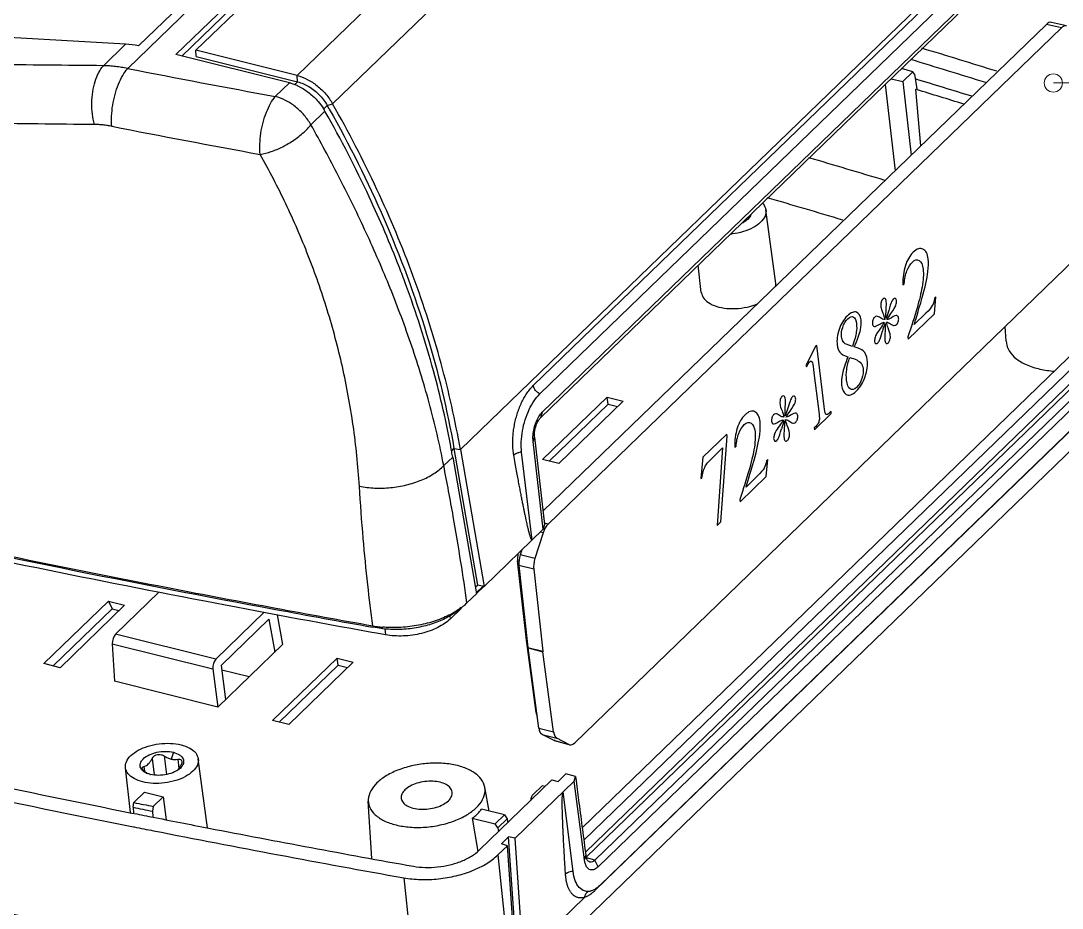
# Model space of a CAD drawing. Header units: millimetres. Extents: x 3559 to 4719, y 1270 to 1649.
# Drawn here: x 4442.3 to 4502.6, y 1308.8 to 1360.2 of the extents above; entities that cross this region are included whole.
import ezdxf

# ---------------------------------------------------------------- set-up
doc = ezdxf.new("R2010")
doc.units = ezdxf.units.MM
doc.layers.get('0').update_dxf_attribs({"linetype": 'CONTINUOUS'})
doc.styles.add('longtou', font='romand.shx', dxfattribs={"width": 0.8, "bigfont": 'fangsong.shx'})
doc.dimstyles.new('YanXiu', dxfattribs={"dimtxt": 2.5, "dimasz": 2.2, "dimexe": 1, "dimexo": 0, "dimgap": 0.66, "dimtad": 0, "dimzin": 0, "dimdsep": 46, "dimtxsty": 'longtou', "dimblk": 'CLOSEDBLANK', "dimcen": 0, "dimclrd": 3, "dimclre": 3, "dimclrt": 7, "dimadec": 0, "dimazin": 0, "dimtfac": 1, "dimtdec": 4, "dimtofl": 0, "dimtmove": 0, "dimatfit": 3, "dimldrblk": 'CLOSEDBLANK', "dimfxl": 0, "dimtolj": 1, "dimtzin": 0, "dimlwd": 0, "dimlwe": 0, "dimarcsym": 0})

# ---------------------------------------------------------------- blocks, each defined once
blk = doc.blocks.new('_ClosedBlank')
at = {"color": 0, "linetype": 'ByBlock', "lineweight": -2}
for p, q in [((-1, 0.167), (0, 0)), ((-1, 0.167), (-1, -0.167)), ((0, 0), (-1, -0.167))]:
    blk.add_line(p, q, dxfattribs=at)
blk = doc.blocks.new('*U86')
at = {"color": 7, "linetype": 'Continuous'}
for p, q in [((16.408, 102.575), (65.551, 150.113)), ((17.155, 104.127), (63.395, 148.856)), ((65.931, 148.253), (19.691, 103.522)), ((65.991, 147.816), (20.097, 103.421)), ((66.255, 147.536), (21.06, 103.817)), ((27.944, 102.1), (73.14, 145.82)), ((30.371, 100.171), (75.567, 143.89)), ((39.069, 76.613), (84.265, 120.332)), ((44.036, 80.976), (77.924, 113.758)), ((44.487, 80.415), (78.423, 113.242)), ((44.533, 78.781), (79.925, 113.017)), ((44.651, 79.158), (80.043, 113.395)), ((16.263, 104.228), (-77.917, 109.743)), ((80.345, 105.49), (79.327, 105.721)), ((78.988, 105.586), (44.696, 72.414)), ((80.006, 105.355), (45.041, 71.532)), ((80.006, 105.355), (78.988, 105.586)), ((14.756, 102.77), (16.263, 104.228)), ((21.075, 103.391), (21.06, 103.817)), ((27.944, 102.1), (21.06, 103.817)), ((27.422, 101.595), (19.691, 103.522)), ((21.075, 103.391), (27.982, 101.669)), ((69.884, 102.339), (69.125, 102.57)), ((69.204, 101.681), (69.884, 102.339)), ((69.999, 102.184), (69.884, 102.339)), ((69.999, 102.184), (70.157, 101.2)), ((26.465, 100.669), (27.422, 101.595)), ((27.769, 101.463), (27.982, 101.669)), ((27.982, 101.669), (27.944, 102.1)), ((67.994, 101.476), (68.675, 95.61)), ((68.411, 101.879), (69.204, 101.681)), ((69.204, 101.681), (69.783, 96.682)), ((70.104, 101.149), (70.157, 101.2)), ((70.138, 101.139), (70.104, 101.149)), ((70.436, 97.314), (70.104, 101.149)), ((29.746, 99.811), (30.004, 100.061)), ((30.004, 100.061), (30.371, 100.171)), ((28.892, 98.74), (29.849, 99.665)), ((29.866, 99.636), (29.849, 99.665)), ((60.549, 87.933), (59.885, 92.946)), ((58.552, 92.342), (58.558, 92.285)), ((81.824, 90.462), (46.859, 56.64)), ((55.482, 87.314), (55.275, 89.172)), ((76.244, 83.989), (76.183, 85.006)), ((87.778, 83.47), (42.582, 39.751)), ((47.369, 50.84), (81.152, 83.519)), ((47.477, 50.012), (81.918, 83.328)), ((47.644, 48.835), (83.018, 83.054)), ((47.585, 49.181), (82.02, 82.491)), ((83.636, 82.9), (48.226, 48.646)), ((83.857, 82.438), (48.446, 48.184)), ((44.666, 75.938), (49.061, 80.19)), ((83.672, 80.847), (48.261, 46.593)), ((83.66, 80.859), (48.588, 46.933)), ((49.061, 80.19), (50.163, 79.915)), ((49.141, 79.709), (49.061, 80.19)), ((45.125, 75.824), (49.141, 79.709)), ((50.163, 79.915), (45.767, 75.664)), ((49.141, 79.709), (49.783, 79.548)), ((44.651, 79.158), (44.533, 78.781)), ((44.029, 77.165), (44.122, 77.446)), ((44.122, 77.451), (44.799, 71.511)), ((38.457, 76.511), (38.635, 76.683)), ((38.635, 76.683), (39.069, 76.613)), ((38.635, 76.683), (40.243, 67.381)), ((39.069, 76.613), (40.68, 67.288)), ((44.713, 71.189), (44.029, 77.165)), ((37.939, 75.52), (38.546, 76.108)), ((38.546, 76.108), (40.158, 66.783)), ((43.95, 70.451), (43.241, 76.44)), ((45.767, 75.664), (44.666, 75.938)), ((40.68, 67.288), (44.713, 71.189)), ((44.704, 70.938), (44.149, 69.191)), ((44.704, 70.938), (44.503, 70.986)), ((44.799, 71.511), (44.713, 71.189)), ((45.041, 71.532), (44.79, 71.592)), ((43.25, 69.778), (43.145, 69.447)), ((43.2, 69.73), (43.232, 69.722)), ((42.969, 69.034), (43.061, 69.01)), ((43.541, 63.832), (42.969, 69.034)), ((44.149, 69.191), (43.145, 69.447)), ((44.064, 68.458), (43.06, 68.714)), ((43.06, 68.714), (43.673, 63.136)), ((44.064, 68.458), (44.678, 62.872)), ((15.582, 64.037), (18.539, 66.898)), ((39.521, 66.167), (40.158, 66.783)), ((40.079, 67.237), (40.23, 67.384)), ((40.619, 67.301), (40.147, 66.844)), ((40.156, 66.785), (40.678, 67.29)), ((40.68, 67.288), (40.23, 67.383)), ((10.699, 62.03), (15.095, 66.282)), ((16.196, 66.007), (11.801, 61.755)), ((15.095, 66.282), (16.196, 66.007)), ((15.095, 66.282), (15.344, 65.758)), ((15.344, 65.758), (11.328, 61.873)), ((15.344, 65.758), (15.817, 65.64)), ((25.71, 65.526), (22.41, 62.334)), ((26.581, 65.364), (26.951, 63.326)), ((38.352, 65.291), (38.376, 65.063)), ((38.376, 65.063), (39.151, 65.813)), ((22.772, 61.907), (26.023, 65.052)), ((26.023, 65.052), (26.428, 62.821)), ((33.415, 64.458), (33.399, 64.576)), ((22.41, 62.334), (15.582, 64.037)), ((33.35, 64.104), (33.033, 64.161)), ((33.415, 64.458), (33.098, 64.515)), ((33.978, 63.991), (33.35, 64.104)), ((33.925, 64.397), (33.978, 63.991)), ((15.355, 63.384), (22.213, 61.674)), ((15.355, 63.384), (15.519, 60.828)), ((22.555, 59.074), (26.951, 63.326)), ((43.541, 63.832), (43.598, 63.817)), ((43.545, 63.802), (43.601, 63.787)), ((44.229, 58.709), (43.545, 63.802)), ((43.673, 63.136), (44.678, 62.872)), ((43.677, 63.106), (44.682, 62.842)), ((44.411, 57.644), (43.677, 63.106)), ((45.416, 57.373), (44.682, 62.842)), ((11.801, 61.755), (10.699, 62.03)), ((22.772, 61.907), (23.078, 59.58)), ((26.274, 58.147), (30.669, 62.399)), ((26.733, 58.033), (30.749, 61.918)), ((31.771, 62.124), (27.375, 57.872)), ((30.669, 62.399), (31.771, 62.124)), ((30.749, 61.918), (30.669, 62.399)), ((30.749, 61.918), (31.392, 61.757)), ((22.213, 61.674), (22.555, 59.074)), ((24.677, 61.127), (22.813, 61.591)), ((22.555, 59.074), (15.519, 60.828)), ((44.229, 58.709), (44.269, 58.698)), ((27.375, 57.872), (26.274, 58.147)), ((44.411, 57.644), (45.416, 57.373)), ((44.638, 57.213), (45.644, 56.942)), ((45.45, 56.8), (44.638, 57.213)), ((45.45, 56.8), (46.463, 56.525)), ((45.497, 56.782), (45.45, 56.8)), ((45.497, 56.782), (46.462, 56.52)), ((46.463, 56.525), (45.644, 56.942)), ((46.463, 56.525), (46.511, 56.507)), ((18.076, 55.57), (18.216, 54.447)), ((18.898, 55.747), (19.055, 54.481)), ((19.519, 55.989), (19.374, 55.525)), ((19.826, 55.515), (19.893, 54.884)), ((21.842, 50.854), (21.22, 55.545)), ((16.596, 51.896), (16.257, 54.939)), ((17.503, 55.016), (17.547, 54.697)), ((45.311, 54.113), (40.355, 49.318)), ((42.796, 50.131), (46.824, 54.028)), ((45.311, 54.113), (45.737, 54.006)), ((45.737, 54.006), (46.26, 54.512)), ((46.913, 54.349), (46.26, 54.512)), ((46.824, 54.028), (46.913, 54.349)), ((47.523, 48.656), (46.824, 54.028)), ((46.913, 54.349), (46.952, 54.045)), ((16.831, 52.564), (17.565, 53.275)), ((17.565, 53.275), (18.835, 52.958)), ((41.04, 51.978), (40.736, 53.618)), ((44.649, 53.713), (44.026, 53.111)), ((44.847, 53.664), (44.649, 53.713)), ((46.743, 47.866), (46.061, 53.29)), ((16.773, 52.241), (16.831, 52.564)), ((18.835, 52.958), (18.155, 52.3)), ((18.835, 52.958), (19.035, 51.397)), ((33.03, 48.757), (32.799, 52.649)), ((43.879, 52.792), (43.883, 52.731)), ((16.773, 52.241), (16.807, 51.853)), ((18.155, 52.3), (18.098, 51.977)), ((18.098, 51.977), (18.132, 51.582)), ((42.077, 51.719), (40.512, 52.109)), ((39.881, 51.498), (41.445, 51.108)), ((39.881, 51.498), (40.256, 49.238)), ((41.445, 51.108), (42.077, 51.719)), ((41.613, 50.833), (41.445, 51.108)), ((41.613, 50.833), (42.247, 51.446)), ((42.077, 51.719), (42.247, 51.446)), ((42.247, 51.446), (42.292, 51.193)), ((16.81, 50.912), (16.851, 50.904)), ((41.613, 50.833), (41.656, 50.576)), ((42.358, 50.223), (41.863, 49.744)), ((42.273, 49.626), (41.863, 49.744)), ((42.796, 50.131), (42.358, 50.223)), ((42.92, 42.186), (42.358, 50.223)), ((43.359, 42.072), (42.796, 50.131)), ((41.624, 48.998), (42.273, 49.626)), ((41.624, 48.998), (42.43, 41.173)), ((42.837, 41.566), (42.273, 49.626)), ((47.523, 48.656), (47.613, 48.964)), ((48.226, 48.646), (47.655, 48.788)), ((48.446, 48.184), (48.226, 48.646)), ((35.219, 47.436), (36.022, 39.612)), ((47.524, 46.1), (43.359, 42.072))]:
    blk.add_line(p, q, dxfattribs=at)
at = {"color": 4, "linetype": 'Continuous'}
for p, q in [((69.219, 87.839), (69.3, 87.917)), ((71.362, 85.861), (71.461, 87.013)), ((71.461, 87.013), (71.376, 86.931)), ((69.574, 84.132), (71.362, 85.861)), ((70.774, 85.903), (69.982, 85.137)), ((63.341, 83.703), (63.267, 83.632)), ((63.847, 79.555), (63.341, 83.703)), ((65.772, 83.643), (65.347, 83.786)), ((69.556, 84.284), (69.574, 84.132)), ((63.267, 83.632), (62.6, 82.335)), ((62.6, 82.335), (62.648, 82.255)), ((63.155, 81.851), (63.477, 79.206)), ((63.194, 77.96), (64.335, 79.064)), ((64.335, 79.064), (64.319, 79.198)), ((63.178, 78.094), (63.194, 77.96)), ((57.22, 77.668), (55.593, 76.095)), ((56.82, 71.681), (57.236, 77.531)), ((57.236, 77.531), (57.22, 77.668)), ((56.099, 75.925), (56.934, 76.732)), ((56.934, 76.732), (56.569, 71.439)), ((57.766, 76.76), (57.846, 76.838)), ((55.593, 76.095), (55.444, 74.652)), ((59.908, 74.782), (60.007, 75.934)), ((60.007, 75.934), (59.922, 75.852)), ((55.444, 74.652), (55.514, 74.675)), ((58.121, 73.053), (59.908, 74.782)), ((59.32, 74.824), (58.528, 74.058)), ((58.102, 73.205), (58.121, 73.053)), ((56.569, 71.439), (56.82, 71.681))]:
    blk.add_line(p, q, dxfattribs=at)
at = {"color": 7, "linetype": 'Continuous'}
for centre, radius, start, end in [((-163.561, -667.68), 806.355, 72.745459, 73.12509), ((-163.855, -666.512), 804.365, 72.735495, 73.117178), ((204.435, 1067.147), 982.727, 258.969473, 259.566251), ((26.69, 98.665), 3.02, 72.10572, 75.97858), ((26.608, 98.413), 3.285, 66.94466, 72.08492), ((26.49, 98.134), 3.588, 62.95181, 66.95957), ((-163.892, -668.354), 804.965, 72.817136, 73.103918), ((-164.088, -667.51), 803.544, 72.812426, 73.052779), ((-44.176, 58.006), 85.272, 29.35938, 29.55015), ((26.309, 97.656), 4.071, 31.3744, 32.86879), ((26.366, 97.691), 4.004, 29.55294, 31.37534), ((204.14, 1067.229), 986.821, 258.969473, 259.566251), ((-167.436, -687.529), 817.132, 73.255322, 73.634297), ((-168.736, -691.13), 817.54, 73.378687, 73.754768), ((57.403, 93.886), 2.026, 295.56649, 297.93618), ((-21.353, 65.757), 60.787, 9.9764, 10.31536), ((-21.057, 65.809), 60.487, 9.80333, 9.97626), ((202.456, 1013.094), 963.483, 257.715979, 259.038515), ((203.695, 1017.46), 968.094, 257.699367, 259.452261), ((207.5, 1038.759), 989.639, 259.034355, 259.461396), ((36.551, 69.289), 4.31, 306.70464, 309.62845), ((36.837, 68.946), 3.864, 309.608, 314.00448), ((210.157, 1051.417), 1002.66, 259.44444, 259.828862), ((209.783, 1051.019), 1002.109, 259.461315, 259.845928), ((34.382, 71.684), 7.191, 259.85104, 261.57966), ((34.412, 71.883), 7.393, 261.57526, 262.32365), ((34.453, 72.199), 7.711, 262.33846, 265.1399), ((17.759, 55.138), 0.512, 211.23656, 212.88082), ((17.35, 55.626), 0.629, 284.09708, 296.08379), ((18.165, 55.608), 1.138, 238.83387, 243.89045), ((19.474, 55.493), 0.779, 322.47069, 325.64571), ((204.899, 995.165), 961.904, 258.053589, 258.716805), ((18.21, 55.697), 1.239, 243.84331, 245.32927), ((18.245, 55.776), 1.325, 245.34812, 248.40313), ((18.395, 56.226), 1.8, 254.96436, 256.00464), ((204.785, 997.276), 964.852, 258.106407, 258.765614), ((44.179, 52.816), 0.301, 184.63823, 194.69043), ((208.036, 1010.838), 977.887, 258.79532, 259.029392), ((210.183, 1024.676), 992.779, 258.848489, 259.84937), ((210.979, 1026.159), 993.489, 259.030943, 259.848168), ((48.387, 49.018), 0.772, 195.79183, 201.39751), ((47.733, 47.358), 0.848, 275.3305, 279.64891), ((47.732, 47.366), 0.855, 279.64233, 285.07435), ((46.558, 48.257), 2.378, 305.80007, 307.18169), ((46.487, 48.351), 2.495, 307.17531, 307.71908)]:
    blk.add_arc(centre, radius, start, end, dxfattribs=at)
at = {"color": 4, "linetype": 'Continuous'}
for centre, start, end in [((71.926, 83.515), 156.5701, 164.23491), ((65.054, 76.867), 156.57003, 164.2349)]:
    blk.add_arc(centre, 4.272, start, end, dxfattribs=at)
at = {"color": 7, "linetype": 'Continuous'}
for centre, major_axis, ratio, start_param, end_param in [((79.09, 104.749), (0.242, 0.97), 0.48869, 0.011255, 0.664545), ((80.108, 104.518), (0.242, 0.97), 0.48869, 0.011255, 0.664545), ((18.973, 95.702), (-7.09, 7.053), 0.67882, -0.762698, -0.654475), ((45.143, 70.695), (0.242, 0.97), 0.488808, 6.947807, 7.724353), ((43.493, 69.525), (0.242, 0.97), 0.488839, -4.598594, -4.06515), ((43.584, 69.205), (0.242, 0.97), 0.488839, 1.441489, 2.218036), ((44.588, 68.948), (0.242, 0.97), 0.488839, 1.441489, 2.218036), ((15.618, 63.622), (0.136, 0.481), 0.469626, 0.679133, 2.215023), ((44.065, 64.322), (0.242, 0.97), 0.488782, -4.065036, -4.030135), ((44.197, 63.626), (0.242, 0.97), 0.488782, -4.065036, -4.030135), ((45.202, 63.363), (0.242, 0.97), 0.488782, -4.065036, -4.030135), ((22.476, 61.912), (0.105, 0.489), 0.507162, 0.648308, 2.184197), ((44.75, 59.229), (0.242, 0.97), 0.488717, -4.030068, -3.686478), ((44.931, 58.165), (0.242, 0.97), 0.488717, -4.030068, -3.253521), ((45.937, 57.893), (0.242, 0.97), 0.488717, -4.030068, -3.253521), ((46.757, 57.476), (0.242, 0.97), 0.48869, -3.150659, -2.477047)]:
    blk.add_ellipse(centre, major_axis=major_axis, ratio=ratio, start_param=start_param, end_param=end_param, dxfattribs=at)
for points, start_tangent, end_tangent in [([(14.756, 102.77), (7.116, 102.85), (-0.475, 102.984), (-8.014, 103.174), (-15.501, 103.418), (-22.935, 103.718), (-30.314, 104.072), (-37.637, 104.482), (-44.903, 104.946), (-52.112, 105.465), (-59.261, 106.038), (-66.35, 106.666), (-73.378, 107.349), (-80.344, 108.086), (-87.246, 108.877)], (-0.999977, 0.00677), (-0.992981, 0.118273)), ([(14.151, 98.76), (6.478, 98.846), (-1.144, 98.987), (-8.716, 99.184), (-16.234, 99.436), (-23.699, 99.743), (-31.11, 100.105), (-38.464, 100.522), (-45.761, 100.994), (-53, 101.521), (-60.179, 102.103), (-67.299, 102.74), (-74.356, 103.432), (-81.351, 104.178), (-88.283, 104.979)], (-0.999971, 0.00757), (-0.992878, 0.119135)), ([(14.151, 98.76), (14.011, 99.474), (13.97, 100.234), (14.031, 100.991), (14.19, 101.695), (14.437, 102.301), (14.756, 102.77)], (-0.267859, 0.963458), (0.666594, 0.745421)), ([(16.408, 102.575), (15.99, 102.654), (15.574, 102.713), (15.163, 102.751), (14.756, 102.77)], (-0.978508, 0.206207), (-0.999764, 0.021744)), ([(15.329, 98.639), (15.315, 99.332), (15.389, 100.073), (15.549, 100.812), (15.782, 101.504), (16.075, 102.105), (16.408, 102.575)], (-0.090106, 0.995932), (0.66022, 0.751072)), ([(27.944, 102.1), (28.644, 101.835), (29.314, 101.401), (29.905, 100.833), (30.371, 100.171)], (0.9703, -0.241905), (0.493185, -0.869925)), ([(27.982, 101.669), (28.756, 101.342), (29.461, 100.781), (30.004, 100.061)], (0.9703, -0.241905), (0.493185, -0.869925)), ([(28.121, 101.329), (28.792, 100.896), (29.382, 100.327), (29.728, 99.865)], (0.890825, -0.454346), (0.54269, -0.839933)), ([(25.428, 96.725), (25.412, 97.419), (25.482, 98.16), (25.634, 98.901), (25.859, 99.595), (26.142, 100.197), (26.465, 100.669)], (-0.09093, 0.995857), (0.646681, 0.762761)), ([(28.892, 98.74), (28.425, 99.402), (27.835, 99.97), (27.165, 100.404), (26.465, 100.669)], (-0.493187, 0.869924), (-0.9703, 0.241905)), ([(39.069, 76.613), (37.761, 82.484), (35.861, 88.411), (33.388, 94.329), (30.371, 100.171)], (-0.170266, 0.985398), (-0.493185, 0.869925)), ([(34.913, 89.03), (32.866, 93.823), (29.866, 99.636)], (-0.361393, 0.932414), (-0.49284, 0.87012)), ([(30.144, 99.814), (33.877, 92.311), (36.773, 84.467), (38.635, 76.683)], (0.490285, -0.871562), (0.170266, -0.985398)), ([(15.329, 98.639), (15.031, 98.69), (14.735, 98.728), (14.441, 98.751), (14.151, 98.76)], (-0.981523, 0.191343), (-0.999971, 0.00757)), ([(25.428, 96.725), (26.183, 96.912), (26.968, 97.247), (27.721, 97.695), (28.38, 98.21), (28.892, 98.74)], (0.992256, 0.124209), (0.634003, 0.773331)), ([(37.939, 75.52), (37.48, 77.671), (36.942, 79.8), (36.337, 81.879), (35.673, 83.912), (34.957, 85.899), (34.195, 87.844), (33.391, 89.749), (32.55, 91.616), (31.676, 93.446), (30.775, 95.239), (29.847, 97.002), (28.892, 98.74)], (-0.188959, 0.981985), (-0.490063, 0.871687)), ([(32.194, 74.119), (32.023, 76.191), (31.769, 78.253), (31.437, 80.278), (31.03, 82.265), (30.55, 84.214), (30.002, 86.124), (29.388, 87.995), (28.711, 89.825), (27.974, 91.614), (27.181, 93.358), (26.332, 95.061), (25.428, 96.725)], (-0.061899, 0.998082), (-0.491218, 0.871037)), ([(59.885, 92.946), (59.82, 92.525), (59.52, 92.108), (59.013, 91.744), (58.348, 91.466), (57.591, 91.304), (57.474, 91.29)], (0.130111, -0.991499), (-0.994839, -0.101469)), ([(59.654, 93.407), (59.705, 93.348), (59.884, 92.952), (59.885, 92.946)], (0.679833, -0.733367), (0.130111, -0.991499)), ([(58.606, 92.266), (58.351, 92.097)], (-0.766022, -0.642814), (-0.883222, -0.468956)), ([(58.661, 92.446), (58.577, 92.31), (58.465, 92.162)], (-0.499728, -0.866182), (-0.660241, -0.751053)), ([(58.757, 92.421), (58.667, 92.321), (58.606, 92.266)], (-0.608877, -0.793264), (-0.766022, -0.642814)), ([(58.864, 92.62), (58.794, 92.474), (58.757, 92.421)], (-0.302948, -0.953007), (-0.608877, -0.793264)), ([(38.452, 76.641), (37.239, 81.979), (35.338, 87.906), (34.913, 89.03)], (-0.179063, 0.983838), (-0.361393, 0.932414)), ([(55.482, 87.314), (55.485, 87.293), (55.668, 86.889), (56.081, 86.555), (56.683, 86.326)], (0.108138, -0.994136), (0.9703, -0.241905)), ([(60.545, 87.714), (60.549, 87.933)], (0.158921, 0.987291), (-0.130098, 0.991501)), ([(56.683, 86.326), (57.416, 86.223), (58.207, 86.256), (58.981, 86.422), (59.332, 86.548)], (0.9703, -0.241905), (0.923389, 0.383866)), ([(76.244, 83.99), (76.372, 83.488), (76.802, 82.92), (77.503, 82.457), (78.427, 82.128)], (0.064051, -0.997947), (0.9703, -0.241905)), ([(78.427, 82.128), (79.405, 81.964), (79.541, 81.953)], (0.9703, -0.241905), (0.997235, -0.074308)), ([(42.707, 76.233), (42.68, 76.409), (42.66, 76.589), (42.646, 76.774), (42.639, 76.963), (42.638, 77.155), (42.643, 77.351), (42.655, 77.549), (42.673, 77.748), (42.697, 77.948), (42.728, 78.149), (42.765, 78.349), (42.808, 78.548), (42.856, 78.745), (42.911, 78.94), (42.971, 79.132), (43.036, 79.321), (43.107, 79.505), (43.182, 79.684), (43.262, 79.858), (43.347, 80.025), (43.436, 80.186), (43.528, 80.339), (43.624, 80.484), (43.723, 80.621), (43.825, 80.749), (43.93, 80.867), (44.036, 80.976)], (-0.169316, 0.985562), (0.718749, 0.69527)), ([(44.487, 80.415), (44.279, 80.555), (44.119, 80.755), (44.036, 80.976)], (-0.907828, 0.419343), (-0.170266, 0.985398)), ([(43.241, 76.44), (43.218, 77.14), (43.301, 77.889), (43.485, 78.638), (43.756, 79.339), (44.098, 79.945), (44.487, 80.415)], (-0.114027, 0.993478), (0.718749, 0.69527)), ([(44.122, 77.451), (44.115, 77.731), (44.159, 78.037), (44.252, 78.334), (44.381, 78.591), (44.533, 78.781)], (-0.12169, 0.992568), (0.718121, 0.695918)), ([(44.228, 78.488), (44.423, 78.873)], (0.374397, 0.927269), (0.535918, 0.84427)), ([(44.423, 78.873), (44.651, 79.158)], (0.535918, 0.84427), (0.717352, 0.696711)), ([(44.02, 77.585), (44.088, 78.042), (44.228, 78.488)], (0.066162, 0.997809), (0.374397, 0.927269)), ([(44.029, 77.165), (44.02, 77.585)], (-0.117486, 0.993075), (0.066162, 0.997809)), ([(44.032, 77.139), (44.077, 77.293), (44.122, 77.446)], (0.266931, 0.963716), (0.29797, 0.954575)), ([(43.241, 76.441), (43.033, 76.403), (42.847, 76.331), (42.707, 76.235)], (-0.99565, -0.09317), (-0.730619, -0.682785)), ([(43.95, 70.451), (43.907, 70.481), (43.877, 70.554), (43.847, 70.638), (43.816, 70.736), (43.785, 70.845), (43.753, 70.966), (43.719, 71.098), (43.685, 71.24), (43.649, 71.393), (43.611, 71.558), (43.571, 71.737), (43.529, 71.932), (43.484, 72.145), (43.435, 72.378), (43.383, 72.633), (43.327, 72.911), (43.267, 73.216), (43.202, 73.549), (43.133, 73.909), (43.06, 74.296), (42.982, 74.715), (42.898, 75.172), (42.807, 75.673), (42.707, 76.233)], (-0.84831, 0.5295), (-0.174972, 0.984573)), ([(32.194, 74.119), (33.227, 73.992), (34.315, 74.02), (35.393, 74.202), (36.395, 74.527), (37.261, 74.975), (37.939, 75.52)], (0.979351, -0.202169), (0.699291, 0.714837)), ([(39.521, 66.167), (39.106, 68.949), (38.584, 72.054), (37.939, 75.52)], (-0.137907, 0.990445), (-0.19035, 0.981716)), ([(33.115, 64.605), (32.764, 67.403), (32.454, 70.56), (32.194, 74.119)], (-0.139067, 0.990283), (-0.061892, 0.998083)), ([(33.033, 64.161), (21.656, 66.278), (9.455, 68.703), (-2.622, 71.265)], (-0.98417, 0.177229), (-0.976853, 0.213913)), ([(33.803, 40.012), (11.432, 44.347), (-12.659, 49.635), (-36.633, 55.578), (-60.826, 62.314), (-84.157, 69.573)], (-0.983867, 0.178903), (-0.950152, 0.311788)), ([(-82.731, 67.45), (-59.914, 60.342), (-36.466, 53.787), (-12.424, 47.793), (12.175, 42.369), (35.888, 37.777)], (0.950152, -0.311788), (0.984013, -0.178095)), ([(38.769, 65.591), (37.789, 65.1), (36.674, 64.745), (35.478, 64.537), (34.253, 64.49), (33.799, 64.516)], (-0.850281, -0.526329), (-0.996381, 0.084995)), ([(39.117, 65.848), (38.804, 65.58), (38.442, 65.331), (38.03, 65.102)], (-0.718749, -0.695269), (-0.894464, -0.447141)), ([(39.128, 65.834), (38.769, 65.591)], (-0.801483, -0.598017), (-0.850281, -0.526329)), ([(38.03, 65.102), (37.581, 64.9), (36.584, 64.582), (35.514, 64.396), (34.972, 64.357), (34.436, 64.355), (33.916, 64.388), (33.415, 64.458)], (-0.894464, -0.447141), (-0.98434, 0.176282)), ([(38.376, 65.063), (37.999, 64.76), (37.537, 64.489), (37.006, 64.263), (36.423, 64.088), (35.808, 63.971), (35.181, 63.915), (34.563, 63.922), (33.978, 63.991)], (-0.718749, -0.695269), (-0.984339, 0.176288)), ([(16.257, 54.939), (16.323, 55.346), (16.623, 55.762), (17.13, 56.127), (17.795, 56.404), (18.552, 56.567), (19.328, 56.599), (20.046, 56.498)], (-0.108153, 0.994134), (0.9703, -0.241905)), ([(17.321, 54.873), (17.294, 54.924), (17.257, 55.077), (17.275, 55.237), (17.349, 55.396), (17.476, 55.549), (17.872, 55.813), (18.397, 55.99), (18.976, 56.051), (19.519, 55.989)], (-0.5185, 0.855078), (0.9703, -0.241905)), ([(20.046, 56.498), (20.636, 56.273), (21.04, 55.946), (21.219, 55.55), (21.22, 55.545)], (0.9703, -0.241905), (0.130111, -0.991499)), ([(21.22, 55.545), (21.156, 55.123), (20.856, 54.707), (20.348, 54.342), (19.684, 54.065), (18.926, 53.902), (18.151, 53.87), (17.433, 53.971)], (0.130111, -0.991499), (-0.9703, 0.241905)), ([(17.627, 55.061), (17.748, 55.138), (17.865, 55.253), (17.975, 55.4), (18.076, 55.57)], (0.897836, 0.440331), (0.480415, 0.877041)), ([(18.076, 55.57), (18.193, 55.715), (18.352, 55.81), (18.528, 55.847), (18.715, 55.827), (18.898, 55.747)], (0.480415, 0.877041), (0.839817, -0.54287)), ([(18.898, 55.747), (19.134, 55.613), (19.374, 55.525)], (0.839817, -0.54287), (0.9703, -0.241904)), ([(19.374, 55.525), (19.599, 55.495), (19.826, 55.515)], (0.9703, -0.241904), (0.98253, 0.186104)), ([(19.519, 55.989), (19.942, 55.81), (20.089, 55.686), (20.184, 55.545), (20.222, 55.392), (20.222, 55.34)], (0.9703, -0.241905), (-0.057854, -0.998325)), ([(19.826, 55.515), (19.965, 55.516), (20.056, 55.466), (20.098, 55.374), (20.099, 55.365)], (0.98253, 0.186104), (0.119963, -0.992778)), ([(20.099, 55.365), (20.087, 55.244), (20.02, 55.085)], (0.119963, -0.992778), (-0.486034, -0.87394)), ([(20.222, 55.34), (20.203, 55.232), (20.13, 55.072), (20.117, 55.054)], (-0.057854, -0.998325), (-0.564008, -0.82577)), ([(17.433, 53.971), (16.843, 54.196), (16.439, 54.522), (16.259, 54.918), (16.257, 54.939)], (-0.9703, 0.241905), (-0.108153, 0.994134)), ([(17.575, 54.634), (17.536, 54.659), (17.389, 54.783), (17.329, 54.86)], (-0.855193, 0.518309), (-0.542822, 0.839848)), ([(17.405, 54.897), (17.423, 54.969), (17.503, 55.016)], (-0.08954, 0.995983), (0.969792, 0.243933)), ([(17.448, 54.802), (17.405, 54.894), (17.405, 54.897)], (-0.593317, 0.804969), (-0.08954, 0.995983)), ([(17.545, 54.699), (17.448, 54.802)], (-0.754081, 0.656781), (-0.593317, 0.804969)), ([(17.698, 54.586), (17.545, 54.699)], (-0.842542, 0.53863), (-0.754081, 0.656781)), ([(19.687, 54.695), (19.607, 54.655), (19.081, 54.478), (18.503, 54.418), (17.959, 54.48)], (-0.883222, -0.468956), (-0.9703, 0.241905)), ([(19.942, 54.864), (19.687, 54.695)], (-0.766022, -0.642814), (-0.883222, -0.468956)), ([(20.02, 55.085), (19.913, 54.909), (19.8, 54.761)], (-0.486034, -0.87394), (-0.660241, -0.751053)), ([(20.092, 55.019), (20.003, 54.919), (19.942, 54.864)], (-0.608877, -0.793264), (-0.766022, -0.642814)), ([(38.866, 55.084), (37.918, 55.233), (36.893, 55.235), (35.86, 55.089), (34.889, 54.804), (34.046, 54.401), (33.39, 53.906), (32.964, 53.354), (32.799, 52.782), (32.8, 52.65)], (-0.9703, 0.241905), (0.0641, -0.997943)), ([(40.734, 53.618), (40.648, 53.895), (40.279, 54.391), (39.671, 54.796), (38.866, 55.084)], (-0.183113, 0.983092), (-0.9703, 0.241905)), ([(17.928, 54.488), (17.758, 54.544)], (-0.965748, 0.259482), (-0.929645, 0.368456)), ([(37.69, 53.947), (37.188, 54.017), (36.645, 53.995), (36.115, 53.881), (35.65, 53.687), (35.295, 53.431), (35.085, 53.14), (35.039, 52.85)], (-0.9703, 0.241905), (0.119106, -0.992882)), ([(38.513, 53.274), (38.512, 53.283), (38.386, 53.561), (38.103, 53.789), (37.69, 53.947)], (-0.119106, 0.992882), (-0.9703, 0.241905)), ([(46.952, 54.045), (47.148, 52.535), (47.382, 50.74), (47.614, 48.96)], (0.128728, -0.99168), (0.129399, -0.991593)), ([(34.686, 51.04), (35.634, 50.891), (36.659, 50.889), (37.692, 51.036), (38.663, 51.32), (39.506, 51.723), (40.162, 52.218), (40.588, 52.77), (40.753, 53.342), (40.734, 53.618)], (0.9703, -0.241905), (-0.183113, 0.983092)), ([(35.862, 52.178), (36.364, 52.107), (36.907, 52.129), (37.437, 52.243), (37.902, 52.437), (38.257, 52.693), (38.467, 52.984), (38.513, 53.274)], (0.9703, -0.241905), (-0.119106, 0.992882)), ([(46.233, 47.674), (46.2, 48.199), (46.171, 48.672), (46.146, 49.107), (46.124, 49.508), (46.104, 49.877), (46.087, 50.218), (46.072, 50.531), (46.059, 50.82), (46.048, 51.087), (46.038, 51.333), (46.03, 51.559), (46.024, 51.767), (46.018, 51.959), (46.015, 52.136), (46.012, 52.298), (46.01, 52.448), (46.009, 52.585), (46.01, 52.711), (46.012, 52.827), (46.014, 52.933), (46.019, 53.029), (46.027, 53.14), (46.061, 53.29)], (-0.063527, 0.99798), (0.214147, 0.976801)), ([(16.831, 52.564), (17.493, 52.432), (18.155, 52.3)], (0.980581, -0.196114), (0.980853, -0.194749)), ([(32.8, 52.65), (32.904, 52.229), (33.273, 51.733), (33.881, 51.328), (34.686, 51.04)], (0.0641, -0.997943), (0.9703, -0.241905)), ([(35.039, 52.85), (35.04, 52.841), (35.166, 52.564), (35.449, 52.335), (35.862, 52.178)], (0.119106, -0.992882), (0.9703, -0.241905)), ([(44.026, 53.111), (43.916, 52.965), (43.878, 52.814), (43.879, 52.792)], (-0.718749, -0.695269), (0.079724, -0.996817)), ([(16.694, 51.853), (18.019, 51.59)], (0.980668, -0.195678), (0.980939, -0.194317)), ([(16.773, 52.241), (17.435, 52.109), (18.098, 51.977)], (0.980579, -0.196124), (0.980851, -0.194761)), ([(39.881, 51.498), (40.125, 51.693), (40.337, 51.897), (40.512, 52.109)], (0.808785, 0.588104), (0.591197, 0.806528)), ([(16.851, 50.904), (18.175, 50.642)], (0.980842, -0.194805), (0.98111, -0.193448)), ([(35.219, 47.436), (36.357, 47.321), (37.583, 47.368), (38.78, 47.576), (39.894, 47.932), (40.872, 48.421), (41.624, 48.998)], (0.98434, -0.176281), (0.718749, 0.695269)), ([(35.869, 48.225), (36.674, 48.143), (37.523, 48.177), (38.362, 48.323), (39.144, 48.572), (39.822, 48.911), (40.355, 49.318)], (0.984339, -0.176286), (0.718749, 0.695269)), ([(47.613, 48.964), (47.567, 48.821), (47.52, 48.679)], (-0.296487, -0.955037), (-0.326072, -0.945345)), ([(47.644, 48.808), (47.614, 48.96)], (-0.273244, 0.961945), (-0.120888, 0.992666)), ([(47.567, 48.433), (47.523, 48.656)], (-0.273662, 0.961826), (-0.125429, 0.992103)), ([(48.446, 48.184), (48.202, 48.013), (47.963, 47.977), (47.757, 48.084), (47.605, 48.321), (47.567, 48.433)], (-0.718946, -0.695066), (-0.273662, 0.961826)), ([(47.884, 48.512), (47.768, 48.579), (47.668, 48.737)], (-0.96699, 0.254815), (-0.365866, 0.930667)), ([(48.226, 48.646), (48.063, 48.532), (47.904, 48.507), (47.884, 48.512)], (-0.718659, -0.695362), (-0.96699, 0.254815)), ([(46.742, 47.878), (46.542, 47.847), (46.366, 47.78), (46.232, 47.685)], (-0.998468, -0.055326), (-0.708255, -0.705957)), ([(47.524, 46.1), (47.446, 46.082), (47.369, 46.07), (47.293, 46.065), (47.219, 46.067), (47.147, 46.075), (47.076, 46.091), (47.008, 46.113), (46.941, 46.141), (46.877, 46.177), (46.815, 46.218), (46.756, 46.267), (46.699, 46.321), (46.645, 46.382), (46.594, 46.449), (46.545, 46.522), (46.5, 46.601), (46.458, 46.686), (46.419, 46.776), (46.384, 46.871), (46.352, 46.972), (46.323, 47.078), (46.298, 47.188), (46.276, 47.303), (46.258, 47.422), (46.244, 47.545), (46.233, 47.674)], (-0.96402, -0.265831), (-0.06613, 0.997811)), ([(47.811, 46.514), (47.529, 46.54), (47.167, 46.777), (46.897, 47.231), (46.743, 47.866)], (-0.995688, -0.09276), (-0.124747, 0.992189)), ([(48.588, 46.933), (48.377, 46.753)], (-0.71875, -0.695269), (-0.805837, -0.592137)), ([(47.755, 46.473), (47.603, 46.317), (47.524, 46.1)], (-0.84576, -0.533563), (-0.157345, -0.987544)), ([(47.948, 46.329), (47.931, 46.317), (47.849, 46.261), (47.767, 46.212), (47.686, 46.169), (47.605, 46.131), (47.524, 46.1)], (-0.811142, -0.58485), (-0.94477, -0.327734)), ([(48.164, 46.621), (47.954, 46.54)], (-0.892834, -0.450386), (-0.965569, -0.260147)), ([(48.261, 46.593), (48.178, 46.516), (48.096, 46.444), (48.013, 46.377)], (-0.718749, -0.695269), (-0.791034, -0.611773)), ([(48.377, 46.753), (48.164, 46.621)], (-0.805837, -0.592137), (-0.892834, -0.450386)), ([(48.272, 46.698), (48.261, 46.593)], (-0.237731, -0.971331), (0.016861, -0.999858))]:
    blk.add_spline(points, degree=3, dxfattribs=dict(at, start_tangent=start_tangent, end_tangent=end_tangent))
at = {"color": 4, "linetype": 'Continuous'}
for points in [[(70.576, 90.272), (70.381, 90.368), (70.16, 90.299), (69.914, 90.061)], [(70.935, 89.6), (70.892, 89.951), (70.773, 90.175), (70.576, 90.272)], [(69.914, 90.061), (69.683, 89.838), (69.508, 89.534), (69.381, 89.144)], [(69.488, 88.791), (69.59, 89.047), (69.713, 89.247), (69.863, 89.392)], [(69.863, 89.392), (70.026, 89.55), (70.179, 89.585), (70.321, 89.498)], [(70.321, 89.498), (70.463, 89.411), (70.554, 89.216), (70.592, 88.905)], [(70.916, 88.739), (70.958, 89.064), (70.965, 89.354), (70.935, 89.6)], [(69.381, 89.144), (69.255, 88.756), (69.201, 88.319), (69.219, 87.839)], [(69.3, 87.917), (69.325, 88.245), (69.387, 88.536), (69.488, 88.791)], [(70.592, 88.905), (70.633, 88.575), (70.608, 88.163), (70.518, 87.671)], [(70.526, 86.974), (70.722, 87.658), (70.851, 88.244), (70.916, 88.739)], [(70.518, 87.671), (70.379, 86.905), (70.059, 85.778), (69.556, 84.284)], [(67.734, 86.662), (67.705, 86.56), (67.699, 86.445), (67.714, 86.322)], [(67.859, 86.892), (67.806, 86.84), (67.763, 86.762), (67.734, 86.662)], [(67.991, 86.909), (67.948, 86.942), (67.904, 86.935), (67.859, 86.892)], [(68.078, 86.678), (68.063, 86.802), (68.033, 86.878), (67.991, 86.909)], [(68.073, 86.168), (68.089, 86.402), (68.091, 86.57), (68.078, 86.678)], [(68.431, 86.655), (68.387, 86.561), (68.328, 86.37), (68.25, 86.085)], [(68.572, 86.869), (68.521, 86.82), (68.475, 86.747), (68.431, 86.655)], [(68.705, 86.904), (68.663, 86.925), (68.619, 86.915), (68.572, 86.869)], [(68.78, 86.763), (68.772, 86.836), (68.746, 86.883), (68.705, 86.904)], [(68.736, 86.452), (68.777, 86.569), (68.791, 86.673), (68.78, 86.763)], [(69.982, 85.137), (70.057, 85.36), (70.24, 85.974), (70.526, 86.974)], [(71.376, 86.931), (71.341, 86.727), (71.286, 86.561), (71.211, 86.422)], [(66.059, 85.968), (65.882, 86.04), (65.672, 85.958), (65.428, 85.722)], [(66.372, 85.449), (66.338, 85.724), (66.232, 85.897), (66.059, 85.968)], [(67.714, 86.322), (67.724, 86.235), (67.769, 86.096), (67.851, 85.908)], [(67.851, 85.908), (67.908, 85.777), (67.948, 85.634), (67.975, 85.474)], [(68.066, 85.563), (68.056, 85.734), (68.056, 85.933), (68.073, 86.168)], [(68.25, 86.085), (68.198, 85.897), (68.137, 85.724), (68.066, 85.563)], [(68.125, 85.47), (68.195, 85.594), (68.283, 85.732), (68.395, 85.887)], [(68.395, 85.887), (68.583, 86.147), (68.695, 86.333), (68.736, 86.452)], [(71.211, 86.422), (71.137, 86.287), (70.991, 86.113), (70.774, 85.903)], [(65.428, 85.722), (65.176, 85.477), (64.988, 85.167), (64.865, 84.788)], [(65.112, 84.941), (65.19, 85.176), (65.306, 85.369), (65.458, 85.516)], [(65.458, 85.516), (65.611, 85.664), (65.738, 85.706), (65.845, 85.646)], [(65.845, 85.646), (65.95, 85.587), (66.019, 85.431), (66.05, 85.178)], [(66.05, 85.178), (66.073, 84.986), (66.07, 84.792), (66.04, 84.593)], [(66.317, 84.769), (66.375, 85.039), (66.395, 85.265), (66.372, 85.449)], [(67.163, 85.421), (67.136, 85.335), (67.128, 85.262), (67.136, 85.197)], [(67.136, 85.197), (67.15, 85.081), (67.195, 85.019), (67.272, 85.004)], [(67.272, 85.619), (67.227, 85.576), (67.19, 85.508), (67.163, 85.421)], [(67.437, 85.694), (67.375, 85.691), (67.321, 85.667), (67.272, 85.619)], [(67.272, 85.004), (67.32, 84.995), (67.442, 85.047), (67.633, 85.164)], [(67.68, 85.585), (67.58, 85.658), (67.497, 85.696), (67.437, 85.694)], [(67.633, 85.164), (67.749, 85.235), (67.851, 85.278), (67.94, 85.29)], [(67.975, 85.474), (67.88, 85.475), (67.78, 85.512), (67.68, 85.585)], [(67.94, 85.29), (67.858, 85.142), (67.774, 85.009), (67.686, 84.889)], [(68.007, 85.213), (68.013, 85.082), (68.017, 84.985), (68.016, 84.915)], [(68.098, 85.302), (68.201, 85.284), (68.29, 85.245), (68.366, 85.188)], [(68.204, 84.902), (68.154, 85.032), (68.117, 85.167), (68.098, 85.302)], [(68.428, 85.595), (68.312, 85.521), (68.209, 85.478), (68.125, 85.47)], [(68.366, 85.188), (68.48, 85.101), (68.568, 85.06), (68.628, 85.062)], [(68.805, 85.739), (68.74, 85.765), (68.613, 85.715), (68.428, 85.595)], [(68.628, 85.062), (68.688, 85.063), (68.742, 85.087), (68.787, 85.131)], [(68.787, 85.131), (68.832, 85.174), (68.867, 85.236), (68.894, 85.322)], [(68.922, 85.561), (68.911, 85.655), (68.871, 85.714), (68.805, 85.739)], [(68.894, 85.322), (68.921, 85.406), (68.931, 85.488), (68.922, 85.561)], [(64.865, 84.788), (64.741, 84.409), (64.698, 84.064), (64.737, 83.746)], [(65.031, 84.302), (65.008, 84.494), (65.035, 84.706), (65.112, 84.941)], [(66.04, 84.593), (66.01, 84.395), (65.922, 84.079), (65.772, 83.643)], [(65.896, 83.609), (66.12, 84.113), (66.26, 84.5), (66.317, 84.769)], [(67.425, 84.509), (67.367, 84.405), (67.33, 84.304), (67.306, 84.208)], [(67.686, 84.889), (67.549, 84.702), (67.461, 84.577), (67.425, 84.509)], [(67.615, 84.061), (67.662, 84.164), (67.729, 84.371), (67.815, 84.675)], [(67.991, 84.515), (67.976, 84.318), (67.977, 84.165), (67.991, 84.049)], [(68.016, 84.915), (68.014, 84.844), (68.005, 84.711), (67.991, 84.515)], [(68.356, 84.402), (68.343, 84.503), (68.293, 84.669), (68.204, 84.902)], [(64.737, 83.746), (64.762, 83.536), (64.82, 83.369), (64.912, 83.244)], [(65.135, 83.98), (65.08, 84.07), (65.047, 84.175), (65.031, 84.302)], [(65.347, 83.786), (65.259, 83.827), (65.189, 83.892), (65.135, 83.98)], [(67.306, 84.208), (67.283, 84.113), (67.278, 84.035), (67.285, 83.977)], [(67.285, 83.977), (67.293, 83.908), (67.318, 83.864), (67.36, 83.843)], [(67.36, 83.843), (67.404, 83.821), (67.449, 83.837), (67.501, 83.886)], [(67.501, 83.886), (67.541, 83.925), (67.579, 83.982), (67.615, 84.061)], [(67.991, 84.049), (68.005, 83.937), (68.03, 83.873), (68.068, 83.852)], [(68.068, 83.852), (68.121, 83.823), (68.174, 83.838), (68.23, 83.892)], [(68.23, 83.892), (68.271, 83.931), (68.305, 84), (68.333, 84.1)], [(68.333, 84.1), (68.36, 84.2), (68.368, 84.301), (68.356, 84.402)], [(64.912, 83.244), (65.006, 83.116), (65.191, 83.012), (65.472, 82.927)], [(66.512, 83.338), (66.405, 83.441), (66.199, 83.529), (65.896, 83.609)], [(66.78, 82.72), (66.747, 82.991), (66.657, 83.199), (66.512, 83.338)], [(62.648, 82.255), (62.737, 82.423), (62.808, 82.536), (62.862, 82.588)], [(62.862, 82.588), (62.9, 82.625), (62.936, 82.639), (62.969, 82.63)], [(62.969, 82.63), (63.001, 82.621), (63.028, 82.582), (63.047, 82.519)], [(63.047, 82.519), (63.074, 82.429), (63.111, 82.206), (63.155, 81.851)], [(65.472, 82.927), (65.284, 82.455), (65.157, 82.068), (65.093, 81.768)], [(65.385, 82.071), (65.42, 82.327), (65.489, 82.6), (65.594, 82.892)], [(65.594, 82.892), (65.966, 82.791), (66.22, 82.66), (66.356, 82.506)], [(66.356, 82.506), (66.429, 82.424), (66.477, 82.297), (66.497, 82.127)], [(66.644, 81.594), (66.776, 81.996), (66.823, 82.373), (66.78, 82.72)], [(65.093, 81.768), (65.028, 81.462), (65.01, 81.202), (65.036, 80.984)], [(65.375, 81.341), (65.347, 81.572), (65.35, 81.814), (65.385, 82.071)], [(66.05, 80.609), (66.314, 80.865), (66.512, 81.19), (66.644, 81.594)], [(66.497, 82.127), (66.523, 81.913), (66.496, 81.685), (66.418, 81.447)], [(65.036, 80.984), (65.071, 80.702), (65.175, 80.5), (65.352, 80.375)], [(65.623, 80.743), (65.495, 80.83), (65.413, 81.03), (65.375, 81.341)], [(66.418, 81.447), (66.338, 81.203), (66.219, 81.008), (66.058, 80.852)], [(60.987, 80.244), (60.933, 80.192), (60.89, 80.114), (60.862, 80.015)], [(61.119, 80.262), (61.076, 80.294), (61.032, 80.288), (60.987, 80.244)], [(61.206, 80.031), (61.191, 80.154), (61.161, 80.231), (61.119, 80.262)], [(61.7, 80.222), (61.649, 80.172), (61.603, 80.099), (61.559, 80.007)], [(61.833, 80.256), (61.791, 80.277), (61.747, 80.267), (61.7, 80.222)], [(61.908, 80.116), (61.899, 80.188), (61.874, 80.236), (61.833, 80.256)], [(65.352, 80.375), (65.528, 80.251), (65.761, 80.33), (66.05, 80.609)], [(66.058, 80.852), (65.894, 80.694), (65.751, 80.657), (65.623, 80.743)], [(60.862, 80.015), (60.832, 79.913), (60.827, 79.798), (60.842, 79.674)], [(60.842, 79.674), (60.852, 79.588), (60.897, 79.449), (60.979, 79.26)], [(61.194, 78.915), (61.183, 79.087), (61.184, 79.286), (61.201, 79.52)], [(61.201, 79.52), (61.217, 79.754), (61.219, 79.922), (61.206, 80.031)], [(61.559, 80.007), (61.515, 79.913), (61.456, 79.723), (61.378, 79.437)], [(61.523, 79.239), (61.711, 79.5), (61.823, 79.685), (61.864, 79.805)], [(61.864, 79.805), (61.904, 79.922), (61.919, 80.025), (61.908, 80.116)], [(63.93, 79.064), (63.908, 79.117), (63.881, 79.28), (63.847, 79.555)], [(58.46, 78.981), (58.23, 78.758), (58.054, 78.455), (57.927, 78.064)], [(59.122, 79.193), (58.928, 79.288), (58.706, 79.219), (58.46, 78.981)], [(59.482, 78.521), (59.439, 78.872), (59.319, 79.096), (59.122, 79.193)], [(60.291, 78.774), (60.264, 78.687), (60.256, 78.614), (60.264, 78.549)], [(60.4, 78.972), (60.355, 78.928), (60.318, 78.861), (60.291, 78.774)], [(60.565, 79.046), (60.503, 79.044), (60.449, 79.019), (60.4, 78.972)], [(60.808, 78.937), (60.707, 79.011), (60.625, 79.049), (60.565, 79.046)], [(61.103, 78.826), (61.007, 78.827), (60.908, 78.865), (60.808, 78.937)], [(60.979, 79.26), (61.036, 79.13), (61.076, 78.986), (61.103, 78.826)], [(61.378, 79.437), (61.326, 79.249), (61.265, 79.076), (61.194, 78.915)], [(61.253, 78.822), (61.323, 78.947), (61.411, 79.084), (61.523, 79.239)], [(61.555, 78.948), (61.44, 78.873), (61.337, 78.831), (61.253, 78.822)], [(61.933, 79.092), (61.867, 79.117), (61.741, 79.068), (61.555, 78.948)], [(62.05, 78.913), (62.038, 79.007), (61.999, 79.066), (61.933, 79.092)], [(62.022, 78.675), (62.049, 78.758), (62.059, 78.841), (62.05, 78.913)], [(63.477, 79.206), (63.513, 78.916), (63.527, 78.739), (63.521, 78.678)], [(64.038, 78.995), (63.989, 78.988), (63.952, 79.009), (63.93, 79.064)], [(64.319, 79.198), (64.18, 79.067), (64.087, 79.002), (64.038, 78.995)], [(57.927, 78.064), (57.801, 77.677), (57.747, 77.24), (57.766, 76.76)], [(58.035, 77.712), (58.136, 77.968), (58.259, 78.168), (58.409, 78.313)], [(58.409, 78.313), (58.572, 78.471), (58.726, 78.506), (58.868, 78.419)], [(58.868, 78.419), (59.01, 78.331), (59.101, 78.136), (59.139, 77.825)], [(59.462, 77.66), (59.505, 77.985), (59.512, 78.275), (59.482, 78.521)], [(60.264, 78.549), (60.278, 78.433), (60.323, 78.371), (60.4, 78.357)], [(60.4, 78.357), (60.448, 78.347), (60.569, 78.4), (60.76, 78.516)], [(60.814, 78.242), (60.677, 78.054), (60.589, 77.929), (60.552, 77.862)], [(60.743, 77.413), (60.79, 77.516), (60.857, 77.723), (60.943, 78.028)], [(60.76, 78.516), (60.877, 78.588), (60.979, 78.63), (61.068, 78.643)], [(61.068, 78.643), (60.986, 78.495), (60.902, 78.361), (60.814, 78.242)], [(61.143, 78.267), (61.142, 78.197), (61.133, 78.063), (61.119, 77.867)], [(61.134, 78.566), (61.14, 78.434), (61.145, 78.337), (61.143, 78.267)], [(61.332, 78.254), (61.282, 78.384), (61.245, 78.519), (61.226, 78.654)], [(61.226, 78.654), (61.328, 78.636), (61.418, 78.597), (61.494, 78.54)], [(61.484, 77.754), (61.471, 77.856), (61.421, 78.021), (61.332, 78.254)], [(61.494, 78.54), (61.608, 78.454), (61.696, 78.413), (61.756, 78.414)], [(61.756, 78.414), (61.816, 78.415), (61.87, 78.44), (61.915, 78.483)], [(61.915, 78.483), (61.96, 78.526), (61.995, 78.588), (62.022, 78.675)], [(63.448, 78.421), (63.408, 78.341), (63.316, 78.232), (63.178, 78.094)], [(63.521, 78.678), (63.513, 78.585), (63.489, 78.5), (63.448, 78.421)], [(57.846, 76.838), (57.871, 77.165), (57.933, 77.456), (58.035, 77.712)], [(59.139, 77.825), (59.179, 77.496), (59.154, 77.083), (59.065, 76.592)], [(59.073, 75.894), (59.268, 76.579), (59.397, 77.164), (59.462, 77.66)], [(60.434, 77.561), (60.411, 77.465), (60.405, 77.387), (60.412, 77.329)], [(60.412, 77.329), (60.421, 77.26), (60.446, 77.216), (60.488, 77.195)], [(60.552, 77.862), (60.495, 77.757), (60.458, 77.656), (60.434, 77.561)], [(60.629, 77.239), (60.669, 77.278), (60.707, 77.335), (60.743, 77.413)], [(61.119, 77.867), (61.104, 77.67), (61.105, 77.517), (61.119, 77.402)], [(61.119, 77.402), (61.133, 77.289), (61.158, 77.225), (61.196, 77.205)], [(61.358, 77.245), (61.398, 77.283), (61.433, 77.353), (61.46, 77.453)], [(61.46, 77.453), (61.488, 77.552), (61.496, 77.653), (61.484, 77.754)], [(60.488, 77.195), (60.532, 77.173), (60.577, 77.189), (60.629, 77.239)], [(61.196, 77.205), (61.249, 77.175), (61.302, 77.19), (61.358, 77.245)], [(55.753, 75.481), (55.817, 75.615), (55.932, 75.763), (56.099, 75.925)], [(59.065, 76.592), (58.925, 75.826), (58.605, 74.699), (58.102, 73.205)], [(55.514, 74.675), (55.562, 74.98), (55.642, 75.247), (55.753, 75.481)], [(58.528, 74.058), (58.604, 74.28), (58.786, 74.894), (59.073, 75.894)], [(59.757, 75.343), (59.683, 75.208), (59.537, 75.034), (59.32, 74.824)], [(59.922, 75.852), (59.887, 75.648), (59.833, 75.481), (59.757, 75.343)]]:
    blk.add_open_spline(points, degree=3, dxfattribs=at)

msp = doc.modelspace()

# ---------------------------------------------------------------- block references
at = {"xscale": 0.85, "yscale": 0.85, "zscale": 0.85}
msp.add_blockref('*U86', (4434.502, 1270.244), dxfattribs=at)

# ---------------------------------------------------------------- leaders
at = {"color": 4}
msp.add_leader([(4502.043, 1356.595), (4533.094, 1356.595)], dimstyle='YanXiu', override={"dimscale": 1, "dimasz": 2.1, "dimldrblk": 'Small'}, dxfattribs=at)

doc.saveas('drawing.dxf')
